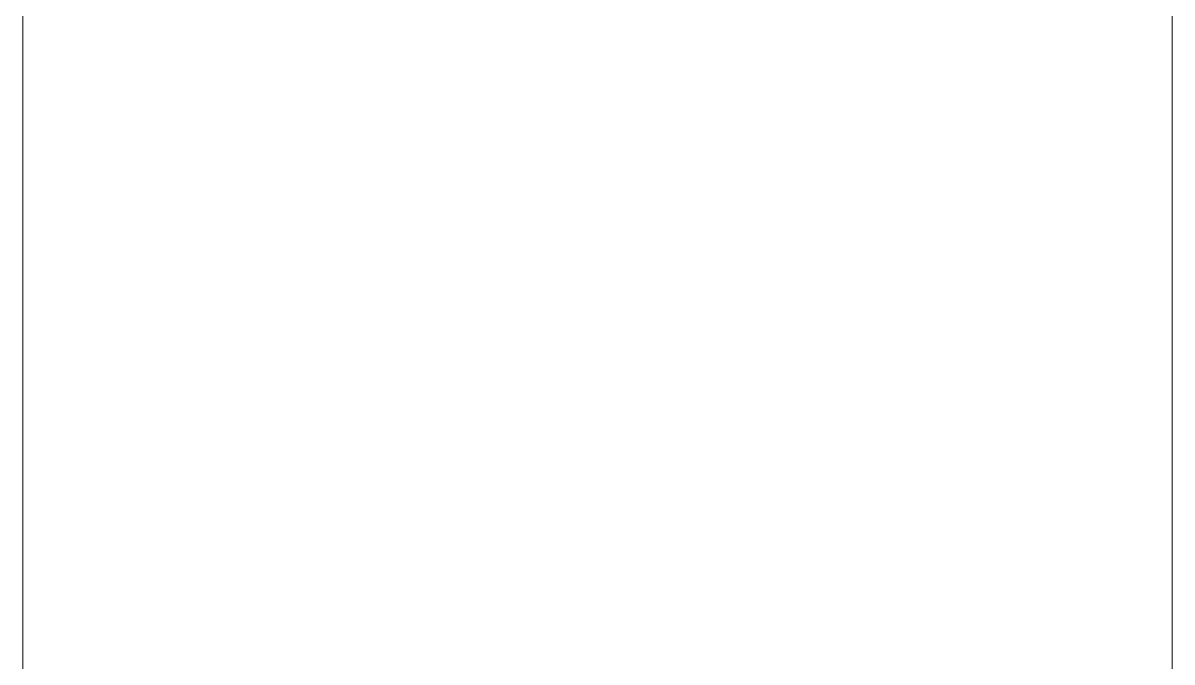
# Model space of a CAD drawing. Header units: millimetres. Extents: x -48147 to 1414029, y -496296 to 18123.
# Drawn here: x 1377438.08 to 1377471.07, y -490268.96 to -490250.62 of the extents above; entities that cross this region are included whole.
import ezdxf

# ---------------------------------------------------------------- set-up
doc = ezdxf.new("R2010")
doc.units = ezdxf.units.MM
doc.header["$MEASUREMENT"] = 0
doc.linetypes.add('Wipeout_Contour', pattern=[1000, 0, -1000])
doc.layers.add('New_A-35-M_FFE_Sanitary', color=7, linetype='Continuous')
doc.layers.add('New_A-35-M_FFE_Sanitary_Pen_No__64', color=7, linetype='Continuous', lineweight=20, true_color=0x606060)

# ---------------------------------------------------------------- blocks, each defined once
blk = doc.blocks.new('Section Elem_192_2', base_point=(1372878.996, -490836.732))
at = {"color": 254, "linetype": 'Wipeout_Contour', "lineweight": 0, "ltscale": 5848444.129729675}
blk.add_wipeout([(1377471.074, -490245.966), (1377469.929, -490248.391), (1377469.929, -490251.4), (1377471.074, -490248.69)], dxfattribs=at).dxf.layer = 'New_A-35-M_FFE_Sanitary'
at = {"color": 254, "linetype": 'Wipeout_Contour', "lineweight": 0, "ltscale": 5848420.029524026}
blk.add_wipeout([(1377466.446, -490247.145), (1377461.156, -490248.382), (1377461.156, -490251.868), (1377466.446, -490250.464)], dxfattribs=at).dxf.layer = 'New_A-35-M_FFE_Sanitary'
at = {"color": 254, "linetype": 'Wipeout_Contour', "lineweight": 0, "ltscale": 5848399.430187118}
blk.add_wipeout([(1377461.156, -490248.382), (1377454.865, -490248.842), (1377454.865, -490252.391), (1377461.156, -490251.868)], dxfattribs=at).dxf.layer = 'New_A-35-M_FFE_Sanitary'
at = {"color": 254, "linetype": 'Wipeout_Contour', "lineweight": 0, "ltscale": 5848438.604290038}
blk.add_wipeout([(1377469.929, -490248.391), (1377466.446, -490250.464), (1377466.446, -490253.715), (1377469.929, -490251.4)], dxfattribs=at).dxf.layer = 'New_A-35-M_FFE_Sanitary'
at = {"color": 254, "linetype": 'Wipeout_Contour', "lineweight": 0, "ltscale": 5848375.692797442}
blk.add_wipeout([(1377454.865, -490248.842), (1377448.53, -490248.456), (1377448.53, -490251.953), (1377454.865, -490252.391)], dxfattribs=at).dxf.layer = 'New_A-35-M_FFE_Sanitary'
at = {"color": 254, "linetype": 'Wipeout_Contour', "lineweight": 0, "ltscale": 5848447.931147891}
blk.add_wipeout([(1377471.074, -490248.69), (1377469.929, -490251.4), (1377469.929, -490254.339), (1377471.074, -490251.352)], dxfattribs=at).dxf.layer = 'New_A-35-M_FFE_Sanitary'
at = {"color": 254, "linetype": 'Wipeout_Contour', "lineweight": 0, "ltscale": 5848424.547560602}
blk.add_wipeout([(1377466.446, -490250.464), (1377461.156, -490251.868), (1377461.156, -490255.285), (1377466.446, -490253.715)], dxfattribs=at).dxf.layer = 'New_A-35-M_FFE_Sanitary'
at = {"color": 254, "linetype": 'Wipeout_Contour', "lineweight": 0, "ltscale": 5848352.429455628}
blk.add_wipeout([(1377448.53, -490248.456), (1377443.115, -490247.282), (1377443.115, -490250.62), (1377448.53, -490251.953)], dxfattribs=at).dxf.layer = 'New_A-35-M_FFE_Sanitary'
at = {"color": 254, "linetype": 'Wipeout_Contour', "lineweight": 0, "ltscale": 5848442.755099637}
blk.add_wipeout([(1377469.929, -490251.4), (1377466.446, -490253.715), (1377466.446, -490256.892), (1377469.929, -490254.339)], dxfattribs=at).dxf.layer = 'New_A-35-M_FFE_Sanitary'
at = {"color": 254, "linetype": 'Wipeout_Contour', "lineweight": 0, "ltscale": 5848404.100995093}
blk.add_wipeout([(1377461.156, -490251.868), (1377454.865, -490252.391), (1377454.865, -490255.869), (1377461.156, -490255.285)], dxfattribs=at).dxf.layer = 'New_A-35-M_FFE_Sanitary'
at = {"color": 254, "linetype": 'Wipeout_Contour', "lineweight": 0, "ltscale": 5848451.639735934}
blk.add_wipeout([(1377471.074, -490251.352), (1377469.929, -490254.339), (1377469.929, -490257.203), (1377471.074, -490253.945)], dxfattribs=at).dxf.layer = 'New_A-35-M_FFE_Sanitary'
at = {"color": 254, "linetype": 'Wipeout_Contour', "lineweight": 0, "ltscale": 5848380.370299748}
blk.add_wipeout([(1377454.865, -490252.391), (1377448.53, -490251.953), (1377448.53, -490255.379), (1377454.865, -490255.869)], dxfattribs=at).dxf.layer = 'New_A-35-M_FFE_Sanitary'
at = {"color": 254, "linetype": 'Wipeout_Contour', "lineweight": 0, "ltscale": 5848428.968347264}
blk.add_wipeout([(1377466.446, -490253.715), (1377461.156, -490255.285), (1377461.156, -490258.623), (1377466.446, -490256.892)], dxfattribs=at).dxf.layer = 'New_A-35-M_FFE_Sanitary'
at = {"layer": 'New_A-35-M_FFE_Sanitary_Pen_No__64', "linetype": 'Continuous'}
blk.add_line((1377471.074, -490251.352), (1377471.074, -490248.69), dxfattribs=at)
at = {"color": 254, "linetype": 'Wipeout_Contour', "lineweight": 0, "ltscale": 5848356.966589125}
blk.add_wipeout([(1377448.53, -490251.953), (1377443.115, -490250.62), (1377443.115, -490253.889), (1377448.53, -490255.379)], dxfattribs=at).dxf.layer = 'New_A-35-M_FFE_Sanitary'
at = {"color": 254, "linetype": 'Wipeout_Contour', "lineweight": 0, "ltscale": 5848446.804576254}
blk.add_wipeout([(1377469.929, -490254.339), (1377466.446, -490256.892), (1377466.446, -490259.987), (1377469.929, -490257.203)], dxfattribs=at).dxf.layer = 'New_A-35-M_FFE_Sanitary'
at = {"color": 254, "linetype": 'Wipeout_Contour', "lineweight": 0, "ltscale": 5848408.671276264}
blk.add_wipeout([(1377461.156, -490255.285), (1377454.865, -490255.869), (1377454.865, -490259.267), (1377461.156, -490258.623)], dxfattribs=at).dxf.layer = 'New_A-35-M_FFE_Sanitary'
at = {"color": 254, "linetype": 'Wipeout_Contour', "lineweight": 0, "ltscale": 5848337.461785425}
blk.add_wipeout([(1377443.115, -490250.62), (1377439.445, -490248.595), (1377439.445, -490251.627), (1377443.115, -490253.889)], dxfattribs=at).dxf.layer = 'New_A-35-M_FFE_Sanitary'
at = {"color": 254, "linetype": 'Wipeout_Contour', "lineweight": 0, "ltscale": 5848455.246572428}
blk.add_wipeout([(1377471.074, -490253.945), (1377469.929, -490257.203), (1377469.929, -490259.983), (1377471.074, -490256.462)], dxfattribs=at).dxf.layer = 'New_A-35-M_FFE_Sanitary'
at = {"color": 254, "linetype": 'Wipeout_Contour', "lineweight": 0, "ltscale": 5848384.94713086}
blk.add_wipeout([(1377454.865, -490255.869), (1377448.53, -490255.379), (1377448.53, -490258.727), (1377454.865, -490259.267)], dxfattribs=at).dxf.layer = 'New_A-35-M_FFE_Sanitary'
at = {"color": 254, "linetype": 'Wipeout_Contour', "lineweight": 0, "ltscale": 5848433.281236316}
blk.add_wipeout([(1377466.446, -490256.892), (1377461.156, -490258.623), (1377461.156, -490261.874), (1377466.446, -490259.987)], dxfattribs=at).dxf.layer = 'New_A-35-M_FFE_Sanitary'
at = {"layer": 'New_A-35-M_FFE_Sanitary_Pen_No__64', "linetype": 'Continuous'}
blk.add_line((1377471.074, -490253.945), (1377471.074, -490251.352), dxfattribs=at)
at = {"color": 254, "linetype": 'Wipeout_Contour', "lineweight": 0, "ltscale": 5848324.823774547}
blk.add_wipeout([(1377439.445, -490248.595), (1377438.079, -490246.186), (1377438.079, -490248.936), (1377439.445, -490251.627)], dxfattribs=at).dxf.layer = 'New_A-35-M_FFE_Sanitary'
at = {"color": 254, "linetype": 'Wipeout_Contour', "lineweight": 0, "ltscale": 5848361.406063724}
blk.add_wipeout([(1377448.53, -490255.379), (1377443.115, -490253.889), (1377443.115, -490257.084), (1377448.53, -490258.727)], dxfattribs=at).dxf.layer = 'New_A-35-M_FFE_Sanitary'
at = {"color": 254, "linetype": 'Wipeout_Contour', "lineweight": 0, "ltscale": 5848450.742971709}
blk.add_wipeout([(1377469.929, -490257.203), (1377466.446, -490259.987), (1377466.446, -490262.992), (1377469.929, -490259.983)], dxfattribs=at).dxf.layer = 'New_A-35-M_FFE_Sanitary'
at = {"color": 254, "linetype": 'Wipeout_Contour', "lineweight": 0, "ltscale": 5848413.130019161}
blk.add_wipeout([(1377461.156, -490258.623), (1377454.865, -490259.267), (1377454.865, -490262.577), (1377461.156, -490261.874)], dxfattribs=at).dxf.layer = 'New_A-35-M_FFE_Sanitary'
at = {"color": 254, "linetype": 'Wipeout_Contour', "lineweight": 0, "ltscale": 5848341.640582483}
blk.add_wipeout([(1377443.115, -490253.889), (1377439.445, -490251.627), (1377439.445, -490254.59), (1377443.115, -490257.084)], dxfattribs=at).dxf.layer = 'New_A-35-M_FFE_Sanitary'
at = {"color": 254, "linetype": 'Wipeout_Contour', "lineweight": 0, "ltscale": 5848458.742978803}
blk.add_wipeout([(1377471.074, -490256.462), (1377469.929, -490259.983), (1377469.929, -490262.674), (1377471.074, -490258.899)], dxfattribs=at).dxf.layer = 'New_A-35-M_FFE_Sanitary'
at = {"color": 254, "linetype": 'Wipeout_Contour', "lineweight": 0, "ltscale": 5848389.412263351}
blk.add_wipeout([(1377454.865, -490259.267), (1377448.53, -490258.727), (1377448.53, -490261.987), (1377454.865, -490262.577)], dxfattribs=at).dxf.layer = 'New_A-35-M_FFE_Sanitary'
at = {"color": 254, "linetype": 'Wipeout_Contour', "lineweight": 0, "ltscale": 5848437.475839481}
blk.add_wipeout([(1377466.446, -490259.987), (1377461.156, -490261.874), (1377461.156, -490265.031), (1377466.446, -490262.992)], dxfattribs=at).dxf.layer = 'New_A-35-M_FFE_Sanitary'
at = {"layer": 'New_A-35-M_FFE_Sanitary_Pen_No__64', "linetype": 'Continuous'}
blk.add_line((1377471.074, -490256.462), (1377471.074, -490253.945), dxfattribs=at)
at = {"color": 254, "linetype": 'Wipeout_Contour', "lineweight": 0, "ltscale": 5848328.65821484}
blk.add_wipeout([(1377439.445, -490251.627), (1377438.079, -490248.936), (1377438.079, -490251.623), (1377439.445, -490254.59)], dxfattribs=at).dxf.layer = 'New_A-35-M_FFE_Sanitary'
at = {"color": 254, "linetype": 'Wipeout_Contour', "lineweight": 0, "ltscale": 5848365.737186247}
blk.add_wipeout([(1377448.53, -490258.727), (1377443.115, -490257.084), (1377443.115, -490260.196), (1377448.53, -490261.987)], dxfattribs=at).dxf.layer = 'New_A-35-M_FFE_Sanitary'
at = {"color": 254, "linetype": 'Wipeout_Contour', "lineweight": 0, "ltscale": 5848454.560804137}
blk.add_wipeout([(1377469.929, -490259.983), (1377466.446, -490262.992), (1377466.446, -490265.9), (1377469.929, -490262.674)], dxfattribs=at).dxf.layer = 'New_A-35-M_FFE_Sanitary'
at = {"color": 254, "linetype": 'Wipeout_Contour', "lineweight": 0, "ltscale": 5848417.466480894}
blk.add_wipeout([(1377461.156, -490261.874), (1377454.865, -490262.577), (1377454.865, -490265.79), (1377461.156, -490265.031)], dxfattribs=at).dxf.layer = 'New_A-35-M_FFE_Sanitary'
at = {"color": 254, "linetype": 'Wipeout_Contour', "lineweight": 0, "ltscale": 5848345.717365878}
blk.add_wipeout([(1377443.115, -490257.084), (1377439.445, -490254.59), (1377439.445, -490257.476), (1377443.115, -490260.196)], dxfattribs=at).dxf.layer = 'New_A-35-M_FFE_Sanitary'
at = {"color": 254, "linetype": 'Wipeout_Contour', "lineweight": 0, "ltscale": 5848462.120540711}
blk.add_wipeout([(1377471.074, -490258.899), (1377469.929, -490262.674), (1377469.929, -490265.268), (1377471.074, -490261.248)], dxfattribs=at).dxf.layer = 'New_A-35-M_FFE_Sanitary'
at = {"color": 254, "linetype": 'Wipeout_Contour', "lineweight": 0, "ltscale": 5848393.754938763}
blk.add_wipeout([(1377454.865, -490262.577), (1377448.53, -490261.987), (1377448.53, -490265.154), (1377454.865, -490265.79)], dxfattribs=at).dxf.layer = 'New_A-35-M_FFE_Sanitary'
at = {"color": 254, "linetype": 'Wipeout_Contour', "lineweight": 0, "ltscale": 5848441.542053042}
blk.add_wipeout([(1377466.446, -490262.992), (1377461.156, -490265.031), (1377461.156, -490268.087), (1377466.446, -490265.9)], dxfattribs=at).dxf.layer = 'New_A-35-M_FFE_Sanitary'
at = {"layer": 'New_A-35-M_FFE_Sanitary_Pen_No__64', "linetype": 'Continuous'}
blk.add_line((1377471.074, -490258.899), (1377471.074, -490256.462), dxfattribs=at)
at = {"color": 254, "linetype": 'Wipeout_Contour', "lineweight": 0, "ltscale": 5848332.399020862}
blk.add_wipeout([(1377439.445, -490254.59), (1377438.079, -490251.623), (1377438.079, -490254.241), (1377439.445, -490257.476)], dxfattribs=at).dxf.layer = 'New_A-35-M_FFE_Sanitary'
at = {"color": 254, "linetype": 'Wipeout_Contour', "lineweight": 0, "ltscale": 5848369.949524099}
blk.add_wipeout([(1377448.53, -490261.987), (1377443.115, -490260.196), (1377443.115, -490263.218), (1377448.53, -490265.154)], dxfattribs=at).dxf.layer = 'New_A-35-M_FFE_Sanitary'
at = {"color": 254, "linetype": 'Wipeout_Contour', "lineweight": 0, "ltscale": 5848458.248881097}
blk.add_wipeout([(1377469.929, -490262.674), (1377466.446, -490265.9), (1377466.446, -490268.704), (1377469.929, -490265.268)], dxfattribs=at).dxf.layer = 'New_A-35-M_FFE_Sanitary'
at = {"color": 254, "linetype": 'Wipeout_Contour', "lineweight": 0, "ltscale": 5848421.67021307}
blk.add_wipeout([(1377461.156, -490265.031), (1377454.865, -490265.79), (1377454.865, -490268.901), (1377461.156, -490268.087)], dxfattribs=at).dxf.layer = 'New_A-35-M_FFE_Sanitary'
at = {"layer": 'New_A-35-M_FFE_Sanitary_Pen_No__64', "linetype": 'Continuous'}
blk.add_line((1377438.079, -490251.623), (1377438.079, -490248.936), dxfattribs=at)
at = {"color": 254, "linetype": 'Wipeout_Contour', "lineweight": 0, "ltscale": 5848349.682321111}
blk.add_wipeout([(1377443.115, -490260.196), (1377439.445, -490257.476), (1377439.445, -490260.279), (1377443.115, -490263.218)], dxfattribs=at).dxf.layer = 'New_A-35-M_FFE_Sanitary'
at = {"color": 254, "linetype": 'Wipeout_Contour', "lineweight": 0, "ltscale": 5848465.371128688}
blk.add_wipeout([(1377471.074, -490261.248), (1377469.929, -490265.268), (1377469.929, -490267.76), (1377471.074, -490263.504)], dxfattribs=at).dxf.layer = 'New_A-35-M_FFE_Sanitary'
at = {"color": 254, "linetype": 'Wipeout_Contour', "lineweight": 0, "ltscale": 5848397.964693557}
blk.add_wipeout([(1377454.865, -490265.79), (1377448.53, -490265.154), (1377448.53, -490268.218), (1377454.865, -490268.901)], dxfattribs=at).dxf.layer = 'New_A-35-M_FFE_Sanitary'
at = {"color": 254, "linetype": 'Wipeout_Contour', "lineweight": 0, "ltscale": 5848445.470082255}
blk.add_wipeout([(1377466.446, -490265.9), (1377461.156, -490268.087), (1377461.156, -490271.033), (1377466.446, -490268.704)], dxfattribs=at).dxf.layer = 'New_A-35-M_FFE_Sanitary'
at = {"layer": 'New_A-35-M_FFE_Sanitary_Pen_No__64', "linetype": 'Continuous'}
blk.add_line((1377471.074, -490261.248), (1377471.074, -490258.899), dxfattribs=at)
at = {"color": 254, "linetype": 'Wipeout_Contour', "lineweight": 0, "ltscale": 5848336.037193196}
blk.add_wipeout([(1377439.445, -490257.476), (1377438.079, -490254.241), (1377438.079, -490256.782), (1377439.445, -490260.279)], dxfattribs=at).dxf.layer = 'New_A-35-M_FFE_Sanitary'
at = {"color": 254, "linetype": 'Wipeout_Contour', "lineweight": 0, "ltscale": 5848374.032930488}
blk.add_wipeout([(1377448.53, -490265.154), (1377443.115, -490263.218), (1377443.115, -490266.143), (1377448.53, -490268.218)], dxfattribs=at).dxf.layer = 'New_A-35-M_FFE_Sanitary'
at = {"color": 254, "linetype": 'Wipeout_Contour', "lineweight": 0, "ltscale": 5848461.798321933}
blk.add_wipeout([(1377469.929, -490265.268), (1377466.446, -490268.704), (1377466.446, -490271.397), (1377469.929, -490267.76)], dxfattribs=at).dxf.layer = 'New_A-35-M_FFE_Sanitary'
at = {"color": 254, "linetype": 'Wipeout_Contour', "lineweight": 0, "ltscale": 5848425.731086992}
blk.add_wipeout([(1377461.156, -490268.087), (1377454.865, -490268.901), (1377454.865, -490271.899), (1377461.156, -490271.033)], dxfattribs=at).dxf.layer = 'New_A-35-M_FFE_Sanitary'
at = {"layer": 'New_A-35-M_FFE_Sanitary_Pen_No__64', "linetype": 'Continuous'}
blk.add_line((1377438.079, -490254.241), (1377438.079, -490251.623), dxfattribs=at)
at = {"color": 254, "linetype": 'Wipeout_Contour', "lineweight": 0, "ltscale": 5848353.525901893}
blk.add_wipeout([(1377443.115, -490263.218), (1377439.445, -490260.279), (1377439.445, -490262.991), (1377443.115, -490266.143)], dxfattribs=at).dxf.layer = 'New_A-35-M_FFE_Sanitary'
at = {"color": 254, "linetype": 'Wipeout_Contour', "lineweight": 0, "ltscale": 5848468.486918028}
blk.add_wipeout([(1377471.074, -490263.504), (1377469.929, -490267.76), (1377469.929, -490270.143), (1377471.074, -490265.662)], dxfattribs=at).dxf.layer = 'New_A-35-M_FFE_Sanitary'
at = {"color": 254, "linetype": 'Wipeout_Contour', "lineweight": 0, "ltscale": 5848402.031384356}
blk.add_wipeout([(1377454.865, -490268.901), (1377448.53, -490268.218), (1377448.53, -490271.172), (1377454.865, -490271.899)], dxfattribs=at).dxf.layer = 'New_A-35-M_FFE_Sanitary'
at = {"color": 254, "linetype": 'Wipeout_Contour', "lineweight": 0, "ltscale": 5848449.250465032}
blk.add_wipeout([(1377466.446, -490268.704), (1377461.156, -490271.033), (1377461.156, -490273.862), (1377466.446, -490271.397)], dxfattribs=at).dxf.layer = 'New_A-35-M_FFE_Sanitary'
at = {"layer": 'New_A-35-M_FFE_Sanitary_Pen_No__64', "linetype": 'Continuous'}
blk.add_line((1377471.074, -490263.504), (1377471.074, -490261.248), dxfattribs=at)
at = {"color": 254, "linetype": 'Wipeout_Contour', "lineweight": 0, "ltscale": 5848339.563977434}
blk.add_wipeout([(1377439.445, -490260.279), (1377438.079, -490256.782), (1377438.079, -490259.242), (1377439.445, -490262.991)], dxfattribs=at).dxf.layer = 'New_A-35-M_FFE_Sanitary'
at = {"color": 254, "linetype": 'Wipeout_Contour', "lineweight": 0, "ltscale": 5848377.977568951}
blk.add_wipeout([(1377448.53, -490268.218), (1377443.115, -490266.143), (1377443.115, -490268.962), (1377448.53, -490271.172)], dxfattribs=at).dxf.layer = 'New_A-35-M_FFE_Sanitary'
at = {"color": 254, "linetype": 'Wipeout_Contour', "lineweight": 0, "ltscale": 5848465.200579332}
blk.add_wipeout([(1377469.929, -490267.76), (1377466.446, -490271.397), (1377466.446, -490273.973), (1377469.929, -490270.143)], dxfattribs=at).dxf.layer = 'New_A-35-M_FFE_Sanitary'
at = {"layer": 'New_A-35-M_FFE_Sanitary_Pen_No__64', "linetype": 'Continuous'}
blk.add_line((1377438.079, -490256.782), (1377438.079, -490254.241), dxfattribs=at)
at = {"color": 254, "linetype": 'Wipeout_Contour', "lineweight": 0, "ltscale": 5848357.238853389}
blk.add_wipeout([(1377443.115, -490266.143), (1377439.445, -490262.991), (1377439.445, -490265.605), (1377443.115, -490268.962)], dxfattribs=at).dxf.layer = 'New_A-35-M_FFE_Sanitary'
at = {"color": 254, "linetype": 'Wipeout_Contour', "lineweight": 0, "ltscale": 5848471.460407892}
blk.add_wipeout([(1377471.074, -490265.662), (1377469.929, -490270.143), (1377469.929, -490272.413), (1377471.074, -490267.717)], dxfattribs=at).dxf.layer = 'New_A-35-M_FFE_Sanitary'
at = {"layer": 'New_A-35-M_FFE_Sanitary_Pen_No__64', "linetype": 'Continuous'}
blk.add_line((1377471.074, -490265.662), (1377471.074, -490263.504), dxfattribs=at)
at = {"color": 254, "linetype": 'Wipeout_Contour', "lineweight": 0, "ltscale": 5848342.970885764}
blk.add_wipeout([(1377439.445, -490262.991), (1377438.079, -490259.242), (1377438.079, -490261.613), (1377439.445, -490265.605)], dxfattribs=at).dxf.layer = 'New_A-35-M_FFE_Sanitary'
at = {"color": 254, "linetype": 'Wipeout_Contour', "lineweight": 0, "ltscale": 5848474.284439564}
blk.add_wipeout([(1377471.074, -490267.717), (1377469.929, -490272.413), (1377469.929, -490274.562), (1377471.074, -490269.663)], dxfattribs=at).dxf.layer = 'New_A-35-M_FFE_Sanitary'
at = {"color": 254, "linetype": 'Wipeout_Contour', "lineweight": 0, "ltscale": 5848381.773937126}
blk.add_wipeout([(1377448.53, -490271.172), (1377443.115, -490268.962), (1377443.115, -490271.671), (1377448.53, -490274.01)], dxfattribs=at).dxf.layer = 'New_A-35-M_FFE_Sanitary'
at = {"layer": 'New_A-35-M_FFE_Sanitary_Pen_No__64', "linetype": 'Continuous'}
for p, q in [((1377438.079, -490259.242), (1377438.079, -490256.782)), ((1377471.074, -490267.717), (1377471.074, -490265.662)), ((1377471.074, -490269.663), (1377471.074, -490267.717))]:
    blk.add_line(p, q, dxfattribs=at)
at = {"color": 254, "linetype": 'Wipeout_Contour', "lineweight": 0, "ltscale": 5848360.812234703}
blk.add_wipeout([(1377443.115, -490268.962), (1377439.445, -490265.605), (1377439.445, -490268.117), (1377443.115, -490271.671)], dxfattribs=at).dxf.layer = 'New_A-35-M_FFE_Sanitary'
at = {"color": 254, "linetype": 'Wipeout_Contour', "lineweight": 0, "ltscale": 5848346.249717783}
blk.add_wipeout([(1377439.445, -490265.605), (1377438.079, -490261.613), (1377438.079, -490263.891), (1377439.445, -490268.117)], dxfattribs=at).dxf.layer = 'New_A-35-M_FFE_Sanitary'
at = {"layer": 'New_A-35-M_FFE_Sanitary_Pen_No__64', "linetype": 'Continuous'}
blk.add_line((1377438.079, -490261.613), (1377438.079, -490259.242), dxfattribs=at)
at = {"color": 254, "linetype": 'Wipeout_Contour', "lineweight": 0, "ltscale": 5848364.237440592}
blk.add_wipeout([(1377443.115, -490271.671), (1377439.445, -490268.117), (1377439.445, -490270.52), (1377443.115, -490274.261)], dxfattribs=at).dxf.layer = 'New_A-35-M_FFE_Sanitary'
at = {"color": 254, "linetype": 'Wipeout_Contour', "lineweight": 0, "ltscale": 5848349.392580552}
blk.add_wipeout([(1377439.445, -490268.117), (1377438.079, -490263.891), (1377438.079, -490266.07), (1377439.445, -490270.52)], dxfattribs=at).dxf.layer = 'New_A-35-M_FFE_Sanitary'
at = {"layer": 'New_A-35-M_FFE_Sanitary_Pen_No__64', "linetype": 'Continuous'}
blk.add_line((1377438.079, -490263.891), (1377438.079, -490261.613), dxfattribs=at)
at = {"color": 254, "linetype": 'Wipeout_Contour', "lineweight": 0, "ltscale": 5848352.391907837}
blk.add_wipeout([(1377439.445, -490270.52), (1377438.079, -490266.07), (1377438.079, -490268.144), (1377439.445, -490272.807)], dxfattribs=at).dxf.layer = 'New_A-35-M_FFE_Sanitary'
at = {"layer": 'New_A-35-M_FFE_Sanitary_Pen_No__64', "linetype": 'Continuous'}
blk.add_line((1377438.079, -490266.07), (1377438.079, -490263.891), dxfattribs=at)
at = {"color": 254, "linetype": 'Wipeout_Contour', "lineweight": 0, "ltscale": 5848355.240478531}
blk.add_wipeout([(1377439.445, -490272.807), (1377438.079, -490268.144), (1377438.079, -490270.109), (1377439.445, -490274.973)], dxfattribs=at).dxf.layer = 'New_A-35-M_FFE_Sanitary'
at = {"layer": 'New_A-35-M_FFE_Sanitary_Pen_No__64', "linetype": 'Continuous'}
for p, q in [((1377438.079, -490268.144), (1377438.079, -490266.07)), ((1377438.079, -490270.109), (1377438.079, -490268.144))]:
    blk.add_line(p, q, dxfattribs=at)

msp = doc.modelspace()

# ---------------------------------------------------------------- block references
at = {"layer": 'New_A-35-M_FFE_Sanitary'}
msp.add_blockref('Section Elem_192_2', (1372878.996, -490836.732), dxfattribs=at)

doc.saveas('drawing.dxf')
